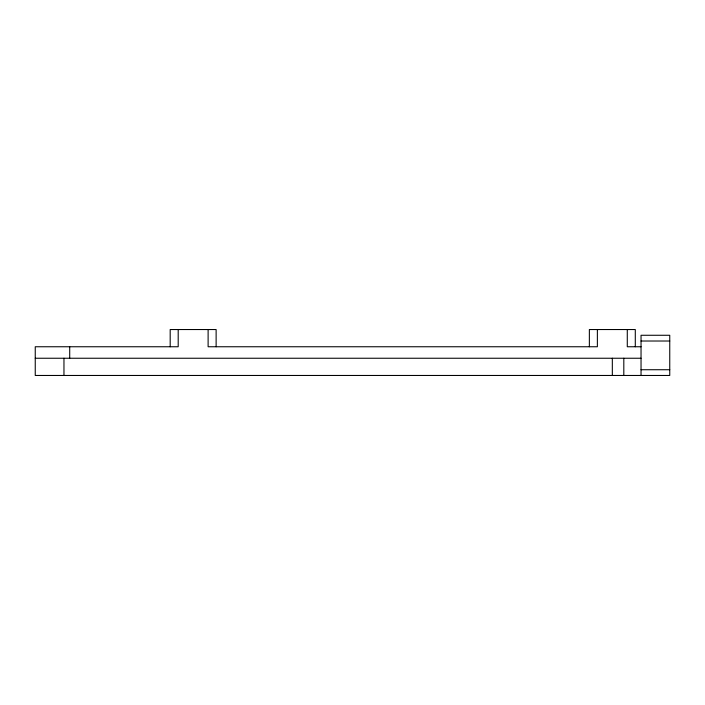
<?xml version="1.0" encoding="UTF-8"?>
<svg xmlns="http://www.w3.org/2000/svg" width="705" height="705" viewBox="0 0 705 705"><rect width="100%" height="100%" fill="white"/><g stroke="black" fill="none" stroke-linecap="round" stroke-linejoin="round"><path stroke-width="1.06" d="M641.039 341.017L669.75 341.017M641.039 346.754L627.283 346.754L627.283 329.535M35.25 358.246L641.039 358.246M641.039 369.728L669.75 369.728M641.039 375.465L641.039 335.272L669.75 335.272L669.75 375.465L35.25 375.465L35.25 346.754L178.198 346.754L178.198 329.535M635.293 346.754L635.293 329.535L589.362 329.535L589.362 346.754M623.81 358.246L623.81 375.465M612.328 358.246L612.328 375.465M597.373 329.535L597.373 346.754L208.116 346.754L208.116 329.535M216.127 346.754L216.127 329.535L170.187 329.535L170.187 346.754M69.707 346.754L69.707 358.246M63.961 358.246L63.961 375.465"/></g></svg>
